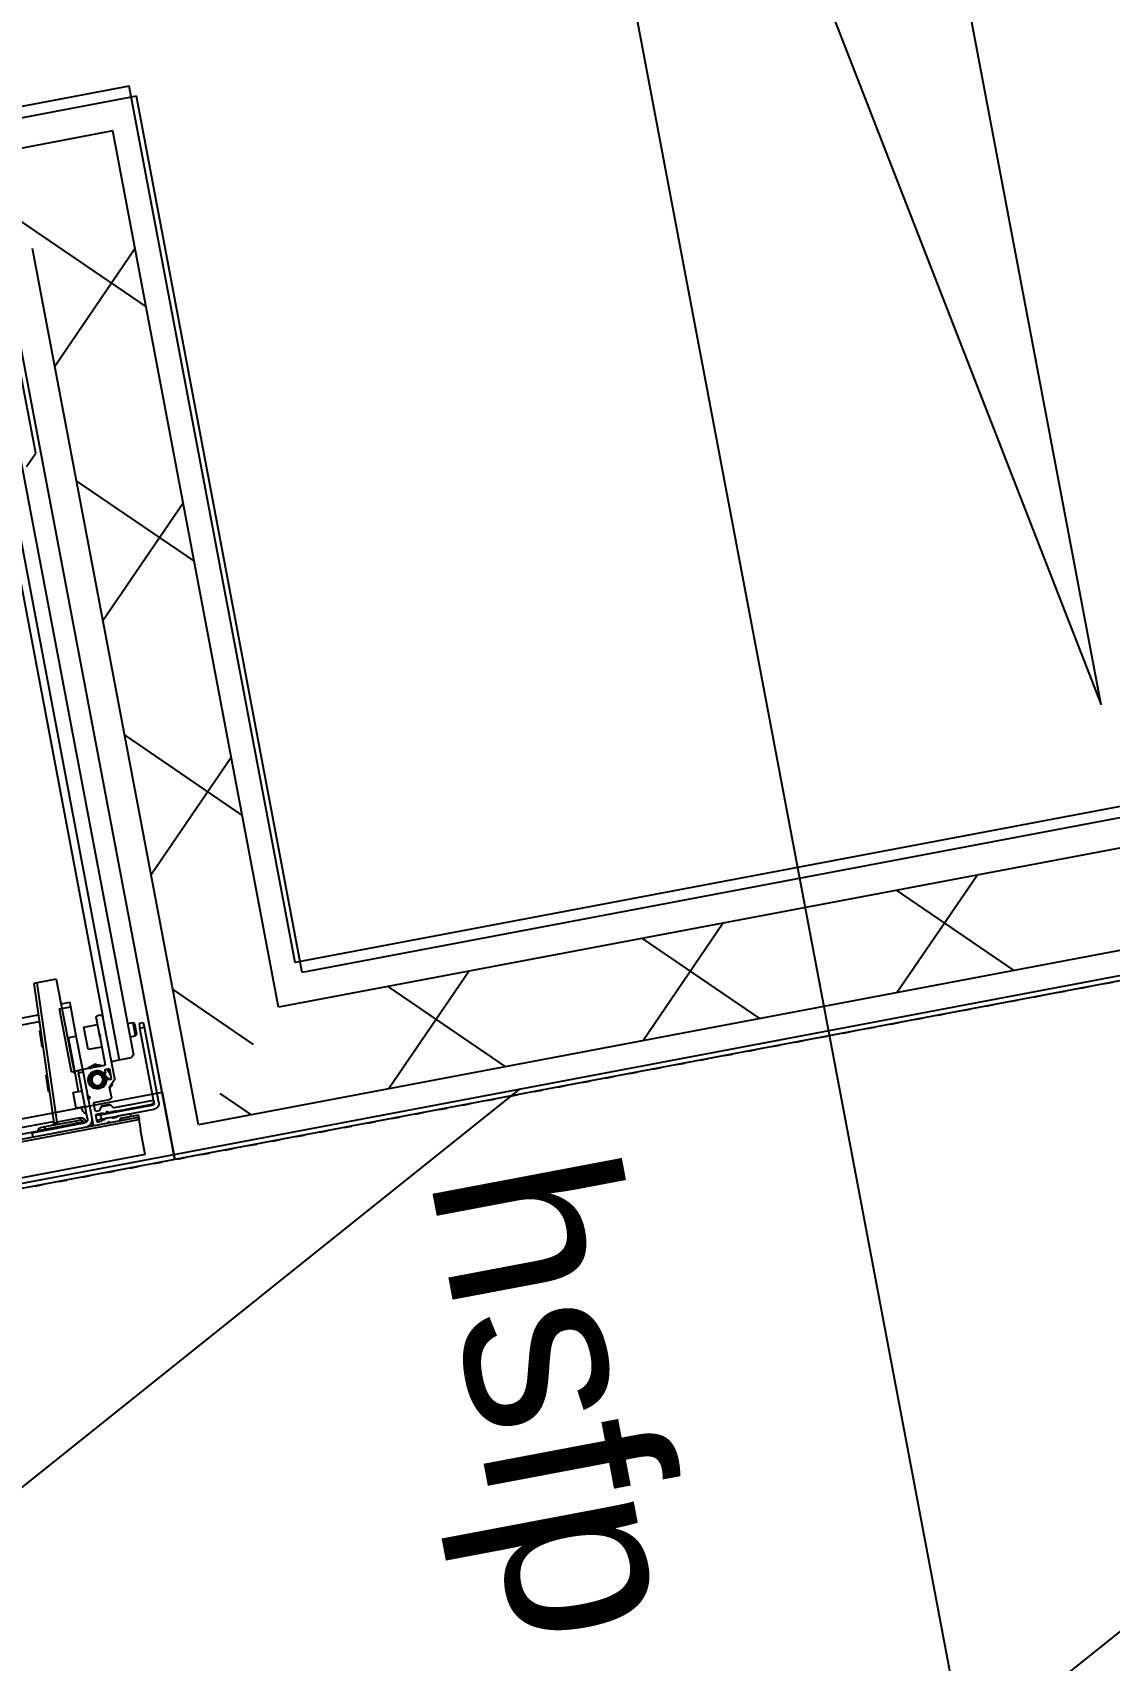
# Model space of a CAD drawing. Header units: centimetres. Extents: x 197412 to 267601, y -375791 to -305433.
# Drawn here: x 213605 to 214076, y -324302 to -323590 of the extents above; entities that cross this region are included whole.
import ezdxf

# ---------------------------------------------------------------- set-up
doc = ezdxf.new("R2010")
doc.units = ezdxf.units.CM
doc.linetypes.add('Style de ligne -5', pattern=[0.20828, 0.069425, -0.138855])
for name, color, linetype in [('3-BAT C-Niveau 0', 250, 'Continuous'), ('prlm-GT', 242, 'Continuous'), ('prlm-MOD', 64, 'Continuous'), ('prlm-VMC', 62, 'Continuous')]:
    doc.layers.add(name, color=color, linetype=linetype)
doc.styles.add('Helvetica', font='arial.ttf')

# ---------------------------------------------------------------- blocks, each defined once
blk = doc.blocks.new('MTI900_Alu_390')
at = {"layer": 'prlm-MOD', "color": 1, "linetype": 'Continuous'}
for p, q in [((-4.475, -0.8), (-4.475, -0.387)), ((-4.405, -0.415), (-4.405, -3.465)), ((-4.34, -0.405), (-4.34, -3.475)), ((-4.305, -0.6), (-4.305, -3.277)), ((-4.425, -0.85), (-4.475, -0.8)), ((-4.1351, -3.077), (-4.136, -3.497)), ((-4.1351, -3.077), (-4.05, -3.077)), ((-4.0221, -3.692), (-4.05, -3.077)), ((-4.05, -3.077), (-4.035, -3.077)), ((-4.035, -3.077), (-4.0071, -3.6913)), ((-4.175, -3.207), (-4.175, -3.187)), ((-4.1353, -3.187), (-4.175, -3.187)), ((-4.295, -3.267), (-4.285, -3.267)), ((-4.175, -3.337), (-4.175, -3.207)), ((-4.125, -3.207), (-4.175, -3.207)), ((-4.125, -3.487), (-4.125, -3.207)), ((-0.2775, -3.215), (-4.0287, -3.215)), ((-0.2775, -3.245), (-4.0274, -3.245)), ((-4.475, -3.355), (-4.475, -3.335)), ((-4.475, -3.335), (-4.455, -3.335)), ((-4.455, -3.335), (-4.455, -3.355)), ((-4.43, -3.325), (-4.435, -3.33)), ((-4.435, -3.33), (-4.435, -3.38)), ((-4.43, -3.385), (-4.43, -3.325)), ((-4.405, -3.325), (-4.43, -3.325)), ((-4.305, -3.5528), (-4.305, -3.277)), ((-4.275, -3.277), (-4.275, -3.3458)), ((-4.215, -3.305), (-4.275, -3.305)), ((-4.215, -3.405), (-4.215, -3.305)), ((-4.175, -3.487), (-4.175, -3.337)), ((-4.14, -3.337), (-4.175, -3.337)), ((-4.14, -3.487), (-4.14, -3.337)), ((-4.0205, -3.2854), (-4.0255, -3.2857)), ((-4.0205, -3.2854), (-4.0173, -3.3556)), ((-4.475, -3.69), (-4.475, -3.355)), ((-4.455, -3.355), (-4.475, -3.355)), ((-4.455, -3.69), (-4.455, -3.355)), ((-4.435, -3.38), (-4.43, -3.385)), ((-4.43, -3.385), (-4.405, -3.385)), ((-4.2759, -3.3479), (-4.2779, -3.3499)), ((-4.2779, -3.3541), (-4.2759, -3.3561)), ((-4.275, -3.3582), (-4.275, -3.3458)), ((-4.275, -3.3582), (-4.275, -3.484)), ((-4.275, -3.405), (-4.215, -3.405)), ((-4.0223, -3.3558), (-4.0173, -3.3556)), ((-4.405, -3.465), (-4.395, -3.475)), ((-4.34, -3.475), (-4.395, -3.475)), ((-4.305, -3.475), (-4.34, -3.475)), ((-4.272, -3.487), (-4.178, -3.487)), ((-4.24, -3.4778), (-4.23, -3.472)), ((-4.23, -3.472), (-4.22, -3.4778)), ((-4.175, -3.49), (-4.175, -3.487)), ((-4.175, -3.487), (-4.155, -3.487)), ((-4.14, -3.487), (-4.155, -3.487)), ((-4.155, -3.487), (-4.155, -3.497)), ((-4.125, -3.487), (-4.14, -3.487)), ((-4.14, -3.577), (-4.14, -3.487)), ((-4.0116, -3.4816), (-4.0166, -3.4819)), ((-4.0116, -3.4816), (-4.0084, -3.5518)), ((-4.2769, -3.5821), (-4.3041, -3.5549)), ((-4.29, -3.5066), (-4.2854, -3.504)), ((-4.29, -3.507), (-4.29, -3.549)), ((-4.274, -3.504), (-4.287, -3.504)), ((-4.287, -3.552), (-4.282, -3.552)), ((-4.279, -3.549), (-4.279, -3.545)), ((-4.276, -3.542), (-4.2729, -3.542)), ((-4.271, -3.518), (-4.271, -3.507)), ((-4.2657, -3.521), (-4.268, -3.521)), ((-4.195, -3.5614), (-4.195, -3.5226)), ((-4.175, -3.49), (-4.175, -3.6008)), ((-4.155, -3.497), (-4.175, -3.497)), ((-4.155, -3.702), (-4.155, -3.497)), ((-4.136, -3.497), (-4.14, -3.4972)), ((-4.0134, -3.552), (-4.0084, -3.5518)), ((-4.2906, -3.577), (-4.2906, -3.5684)), ((-4.2806, -3.5828), (-4.2906, -3.577)), ((-4.276, -3.627), (-4.276, -3.5842)), ((-4.1759, -3.6029), (-4.1829, -3.6099)), ((-4.1829, -3.6141), (-4.1759, -3.6211)), ((-4.175, -3.6232), (-4.175, -3.6008)), ((-4.175, -3.6232), (-4.175, -3.734)), ((-4.115, -3.577), (-4.155, -3.577)), ((-4.115, -3.647), (-4.115, -3.577)), ((-4.455, -3.682), (-4.455, -3.68)), ((-4.452, -3.677), (-4.2791, -3.677)), ((-4.215, -3.695), (-4.45, -3.695)), ((-4.2855, -3.692), (-4.445, -3.692)), ((-4.2653, -3.69), (-4.2827, -3.69)), ((-4.2766, -3.6757), (-4.2679, -3.6633)), ((-4.198, -3.637), (-4.266, -3.637)), ((-4.2654, -3.662), (-4.2246, -3.662)), ((-4.263, -3.657), (-4.265, -3.659)), ((-4.225, -3.659), (-4.265, -3.659)), ((-4.265, -3.659), (-4.265, -3.662)), ((-4.265, -3.69), (-4.265, -3.695)), ((-4.227, -3.657), (-4.263, -3.657)), ((-4.2521, -3.692), (-4.2625, -3.692)), ((-4.2607, -3.657), (-4.2607, -3.662)), ((-4.2607, -3.69), (-4.2607, -3.695)), ((-4.2471, -3.6871), (-4.2521, -3.692)), ((-4.2379, -3.692), (-4.2429, -3.6871)), ((-4.228, -3.692), (-4.2379, -3.692)), ((-4.2293, -3.657), (-4.2293, -3.662)), ((-4.2293, -3.69), (-4.2293, -3.695)), ((-4.225, -3.659), (-4.227, -3.657)), ((-4.2252, -3.69), (-4.198, -3.69)), ((-4.225, -3.662), (-4.225, -3.659)), ((-4.225, -3.695), (-4.225, -3.69)), ((-4.2221, -3.6633), (-4.2134, -3.6757)), ((-4.215, -3.715), (-4.215, -3.695)), ((-4.215, -3.695), (-4.195, -3.695)), ((-4.2109, -3.677), (-4.198, -3.677)), ((-4.195, -3.674), (-4.195, -3.64)), ((-4.195, -3.722), (-4.195, -3.693)), ((-4.155, -3.647), (-4.115, -3.647)), ((-4.14, -3.6567), (-4.14, -3.647)), ((-4.125, -3.692), (-4.0221, -3.692)), ((-4.125, -3.702), (-4.125, -3.692)), ((-4.0071, -3.6913), (-4.0221, -3.692)), ((-4.022, -3.6925), (-4.0221, -3.692)), ((-3.7066, -3.685), (-4.0074, -3.685)), ((-4.0071, -3.6913), (-4.007, -3.6925)), ((-4.215, -3.715), (-4.45, -3.715)), ((-4.378, -3.747), (-4.378, -3.727)), ((-4.378, -3.727), (-4.298, -3.727)), ((-4.375, -3.747), (-4.378, -3.747)), ((-4.375, -3.737), (4.375, -3.737)), ((-4.375, -3.747), (-4.375, -3.737)), ((4.375, -3.747), (-4.375, -3.747)), ((-4.375, -3.747), (-4.375, -3.792)), ((-4.345, -3.724), (-4.345, -3.718)), ((-4.342, -3.715), (-4.2885, -3.715)), ((-4.298, -3.727), (-4.342, -3.727)), ((-4.298, -3.727), (-4.298, -3.737)), ((-4.295, -3.734), (-4.295, -3.73)), ((-4.2826, -3.72), (-4.2654, -3.72)), ((-4.2651, -3.7161), (-4.269, -3.72)), ((-4.2618, -3.7161), (-4.2651, -3.7161)), ((-4.2595, -3.715), (-4.231, -3.715)), ((-4.2471, -3.7321), (-4.2521, -3.737)), ((-4.2414, -3.7335), (-4.2486, -3.7335)), ((-4.2379, -3.737), (-4.2429, -3.7321)), ((-4.2249, -3.7161), (-4.2287, -3.7161)), ((-4.2251, -3.72), (-4.215, -3.72)), ((-4.221, -3.72), (-4.2249, -3.7161)), ((-4.195, -3.715), (-4.215, -3.715)), ((-4.215, -3.72), (-4.215, -3.722)), ((-4.212, -3.725), (-4.198, -3.725)), ((-4.175, -3.737), (-4.175, -3.734)), ((-4.165, -3.737), (-4.165, -3.7265)), ((-3.9067, -3.717), (-4.14, -3.717)), ((-4.135, -3.717), (-4.135, -3.712)), ((-4.105, -3.712), (-4.135, -3.712)), ((-4.125, -3.702), (-4.105, -3.702)), ((-4.105, -3.702), (-3.965, -3.702)), ((-4.105, -3.702), (-4.105, -3.712)), ((-4.105, -3.712), (-4.105, -3.717)), ((-3.965, -3.712), (-4.105, -3.712)), ((-3.965, -3.702), (-3.945, -3.702)), ((-3.965, -3.702), (-3.965, -3.712)), ((-3.965, -3.717), (-3.965, -3.712)), ((-3.935, -3.712), (-3.965, -3.712)), ((-3.935, -3.712), (-3.935, -3.717)), ((-3.935, -3.715), (-3.7126, -3.715)), ((-3.9067, -3.737), (-3.9067, -3.717)), ((-4.375, -3.902), (-4.375, -3.792)), ((-4.375, -3.902), (4.375, -3.902))]:
    blk.add_line(p, q, dxfattribs=at)
for radius in [0.035, 0.03, 0.025]:
    blk.add_circle((-4.23, -3.542), radius, dxfattribs=at)
for centre, radius, start, end in [((-4.295, -3.277), 0.01, 90, 180), ((-4.285, -3.277), 0.01, 0, 90), ((-4.2758, -3.352), 0.003, 135, 225), ((-4.278, -3.3458), 0.003, 315, 0), ((-4.278, -3.3582), 0.003, 0, 45), ((-4.272, -3.484), 0.003, 180, 270), ((-4.23, -3.542), 0.065, 57.79577, 122.20423), ((-4.23, -3.542), 0.06, 66.44354, 113.55646), ((-4.178, -3.49), 0.003, 0, 90), ((-4.302, -3.5528), 0.003, 180, 225), ((-4.287, -3.507), 0.003, 90, 180), ((-4.23, -3.542), 0.06, 140.70352, 188.509), ((-4.23, -3.542), 0.065, 144.22418, 157.38014), ((-4.287, -3.549), 0.003, 180, 270), ((-4.282, -3.549), 0.003, 270, 0), ((-4.276, -3.545), 0.003, 90, 180), ((-4.274, -3.507), 0.003, 0, 90), ((-4.2729, -3.545), 0.003, 4.00063, 90), ((-4.268, -3.518), 0.003, 180, 270), ((-4.23, -3.542), 0.04, 146.07277, 184.00063), ((-4.23, -3.542), 0.04, 184.00063, 146.07277), ((-4.2657, -3.518), 0.003, 270, 326.07277), ((-4.23, -3.542), 0.065, 206.16198, 224.95254), ((-4.279, -3.5842), 0.003, 0, 45), ((-4.266, -3.627), 0.01, 180, 270), ((-4.1808, -3.612), 0.003, 135, 225), ((-4.178, -3.6008), 0.003, 315, 0), ((-4.178, -3.6232), 0.003, 0, 45), ((-4.45, -3.69), 0.025, 180, 270), ((-4.452, -3.68), 0.003, 90, 180), ((-4.445, -3.682), 0.01, 180, 270), ((-4.45, -3.69), 0.005, 180, 270), ((-4.2827, -3.693), 0.003, 90, 160.52878), ((-4.2791, -3.674), 0.003, 270, 325.00798), ((-4.2654, -3.665), 0.003, 90, 145.00798), ((-4.2653, -3.693), 0.003, 19.47122, 90), ((-4.245, -3.6892), 0.003, 45, 135), ((-4.2252, -3.693), 0.003, 90, 160.52878), ((-4.2246, -3.665), 0.003, 34.99202, 90), ((-4.2109, -3.674), 0.003, 214.99202, 270), ((-4.198, -3.64), 0.003, 0, 90), ((-4.198, -3.674), 0.003, 270, 0), ((-4.198, -3.693), 0.003, 0, 90), ((-4.1151, -3.7104), 0.05, 129.88406, 142.91394), ((-4.16, -3.6567), 0.02, 309.88406, 0), ((-4.125, -3.712), 0.02, 90, 192.41205), ((-3.997, -3.692), 0.01, 182.60256, 270), ((-4.342, -3.718), 0.003, 90, 180), ((-4.342, -3.724), 0.003, 180, 270), ((-4.298, -3.73), 0.003, 0, 90), ((-4.292, -3.734), 0.003, 180, 270), ((-4.2885, -3.718), 0.003, 9.59407, 90), ((-4.2826, -3.717), 0.003, 189.59407, 270), ((-4.2654, -3.717), 0.003, 270, 350.40593), ((-4.275, -3.715), 0.01, 353.93882, 0), ((-4.2595, -3.718), 0.003, 90, 170.40593), ((-4.245, -3.7342), 0.003, 45, 135), ((-4.231, -3.718), 0.003, 9.59407, 90), ((-4.2251, -3.717), 0.003, 189.59407, 270), ((-4.215, -3.715), 0.01, 180, 186.06118), ((-4.212, -3.722), 0.003, 180, 270), ((-4.198, -3.722), 0.003, 270, 0), ((-4.178, -3.734), 0.003, 270, 0), ((-4.14, -3.702), 0.035, 180, 270), ((-4.14, -3.702), 0.015, 180, 270), ((-4.125, -3.712), 0.01, 90, 180), ((-3.945, -3.712), 0.01, 0, 90)]:
    blk.add_arc(centre, radius, start, end, dxfattribs=at)
for centre, major_axis, ratio, start_param, end_param in [((-4.022, -3.6931), (0.015, 0.0007), 0.045361, 0, 1.568734), ((-3.997, -3.692), (0.025, 0), 0.4, 3.187016, 4.712389)]:
    blk.add_ellipse(centre, major_axis=major_axis, ratio=ratio, start_param=start_param, end_param=end_param, dxfattribs=at)

msp = doc.modelspace()

# ---------------------------------------------------------------- hatches: boundary and pattern name
at = {"linetype": 'Continuous'}
h = msp.add_hatch(dxfattribs=at)
h.set_pattern_fill('02_ISOLANT', color=256, scale=10, angle=-169.2764, style=0, pattern_type=2)
h.set_pattern_definition([(235.7236, (82441.66, 127994.64), (66.106427, -45.054859), []), (325.7236, (82441.66, 127994.64), (-45.054859, -66.106427), [])])
h.paths.add_polyline_path([(213604.61, -323684.16), (213639.66, -323632.74), (212711.19, -323808.57), (212676.15, -323859.99)])
h = msp.add_hatch(dxfattribs=at)
h.set_pattern_fill('02_ISOLANT', color=256, scale=10, angle=100.72359, style=0, pattern_type=2)
h.set_pattern_definition([(145.723595, (82441.66, 127994.64), (-45.054865, -66.106423), []), (235.723595, (82441.66, 127994.64), (-66.106423, 45.054865), [])])
h.paths.add_polyline_path([(213677.18, -324067.31), (213712.22, -324015.9), (213639.66, -323632.74), (213604.62, -323684.16)])
h = msp.add_hatch(dxfattribs=at)
h.set_pattern_fill('02_ISOLANT', color=256, scale=10, angle=-169.2805, style=0, pattern_type=2)
h.set_pattern_definition([(235.719496, (82441.66, 127994.64), (66.1032, -45.059594), []), (325.719496, (82441.66, 127994.64), (-45.059594, -66.1032), [])])
h.paths.add_polyline_path([(214175.33, -323973.01), (214167.14, -323929.78), (213712.22, -324015.9), (213677.18, -324067.31)])
at = {"layer": '3-BAT C-Niveau 0'}
h = msp.add_hatch(dxfattribs=at)
h.set_pattern_fill('BA 13', color=9, scale=10, style=0, pattern_type=2)
h.set_pattern_definition([(218.65981, (82441.66, 127994.64), (-199.24783, 287.75041), [])])
h.paths.add_polyline_path([(211203.21, -325402.14), (211212.51, -325451.27), (211525.61, -325391.97), (211637.09, -325980.63), (210821.89, -326135.75), (210577.66, -324846.1), (211787.23, -324617.04), (211591.94, -323585.63), (212574.75, -323399.52), (212991.87, -325601.36), (213430.93, -325518.21), (213421.63, -325469.09), (213031.69, -325542.93), (212786.14, -324246.99), (214160.1, -323986.79), (214405.53, -325282.76), (214355.03, -325292.32), (214364.33, -325341.45), (214414.92, -325331.87), (215077.6, -328831.58), (212671.74, -329287.54), (211911.44, -325268.02)])

# ---------------------------------------------------------------- linework, layer by layer
at = {"linetype": 'Continuous', "lineweight": 25}
for p, q in [((213650.01, -323617.55), (212721.55, -323793.38)), ((213722.58, -324000.71), (213650.01, -323617.55)), ((213666.82, -324082.51), (213594.26, -323699.35)), ((214164.73, -323917.01), (213722.58, -324000.71)), ((214177.75, -323985.79), (213666.82, -324082.51))]:
    msp.add_line(p, q, dxfattribs=at)
at = {"linetype": 'Continuous'}
for p, q in [((213639.66, -323632.74), (212711.19, -323808.57)), ((213639.66, -323632.74), (212711.19, -323808.57)), ((213712.22, -324015.9), (213639.66, -323632.74)), ((213712.22, -324015.9), (213639.66, -323632.74)), ((213677.18, -324067.31), (213604.62, -323684.16)), ((213677.18, -324067.31), (213604.62, -323684.16)), ((213666.82, -324082.51), (213594.26, -323699.35)), ((214167.14, -323929.78), (213712.22, -324015.9)), ((214167.14, -323929.78), (213712.22, -324015.9)), ((214175.33, -323973.01), (213677.18, -324067.31)), ((214175.33, -323973.01), (213677.18, -324067.31)), ((214177.75, -323985.79), (213666.82, -324082.51)), ((213661.25, -324053.07), (213651.94, -324003.94))]:
    msp.add_line(p, q, dxfattribs=at)
at = {"linetype": 'Continuous', "lineweight": 18, "flags": 128}
msp.add_lwpolyline([(214163.48, -323988.49), (212787.5, -324249.07), (212638.27, -323461.07), (214014.26, -323200.49)], close=True, dxfattribs=at)
at = {"linetype": 'Continuous', "flags": 128}
for points in [[(214071.9, -323883.7), (213954.31, -323262.73), (212716.34, -323497.18), (213872.33, -323371.05)], [(212787.5, -324249.07), (212781.91, -324219.59), (213661.25, -324053.07), (213666.83, -324082.54)]]:
    msp.add_lwpolyline(points, close=True, dxfattribs=at)
at = {"linetype": 'Style de ligne -5', "ltscale": 50.8, "flags": 128}
msp.add_lwpolyline([(213376.98, -324137.43), (214163.01, -323988.58), (214404.9, -325265.87), (213618.87, -325414.73)], close=True, dxfattribs=at)
at = {"layer": '3-BAT C-Niveau 0', "ltscale": 50.8, "flags": 128}
msp.add_lwpolyline([(211203.21, -325402.14), (211212.51, -325451.27), (211525.61, -325391.97), (211637.09, -325980.63), (210821.89, -326135.75), (210577.66, -324846.1), (211787.23, -324617.04), (211591.94, -323585.63), (212574.75, -323399.52), (212991.87, -325601.36), (213430.93, -325518.21), (213421.63, -325469.09), (213031.69, -325542.93), (212786.14, -324246.99), (214160.1, -323986.79), (214405.53, -325282.76), (214355.03, -325292.32), (214364.33, -325341.45), (214414.92, -325331.87), (215077.6, -328831.58), (212671.74, -329287.54), (211911.44, -325268.02)], close=True, dxfattribs=at)
at = {"layer": 'prlm-GT', "ltscale": 50}
msp.add_lwpolyline([(212654.79, -323453.02), (214010.4, -323196.3), (214146.55, -323915.52), (213719.45, -323996.37), (213646.89, -323613.22), (212718.43, -323789.05)], close=True, dxfattribs=at)
at = {"layer": 'prlm-VMC'}
msp.add_lwpolyline([(214370.18, -328709.17), (213824.85, -328812.44), (213432.51, -326740.72), (214431.05, -326551.62), (213790.03, -323166.79)], dxfattribs=at)

# ---------------------------------------------------------------- block references
at = {"layer": 'prlm-MOD', "xscale": -99.99999999999972, "yscale": 99.99999999999974, "zscale": 99.9999999999996, "rotation": 10.72371675116345}
msp.add_blockref('MTI900_Alu_390', (213151.45, -323778.29), dxfattribs=at)

# ---------------------------------------------------------------- texts
at = {"style": 'Helvetica'}
msp.add_text('hsfp 2,15', height=80, rotation=280.72359, dxfattribs=at).set_placement((213778.07, -324089.85))

doc.saveas('drawing.dxf')
